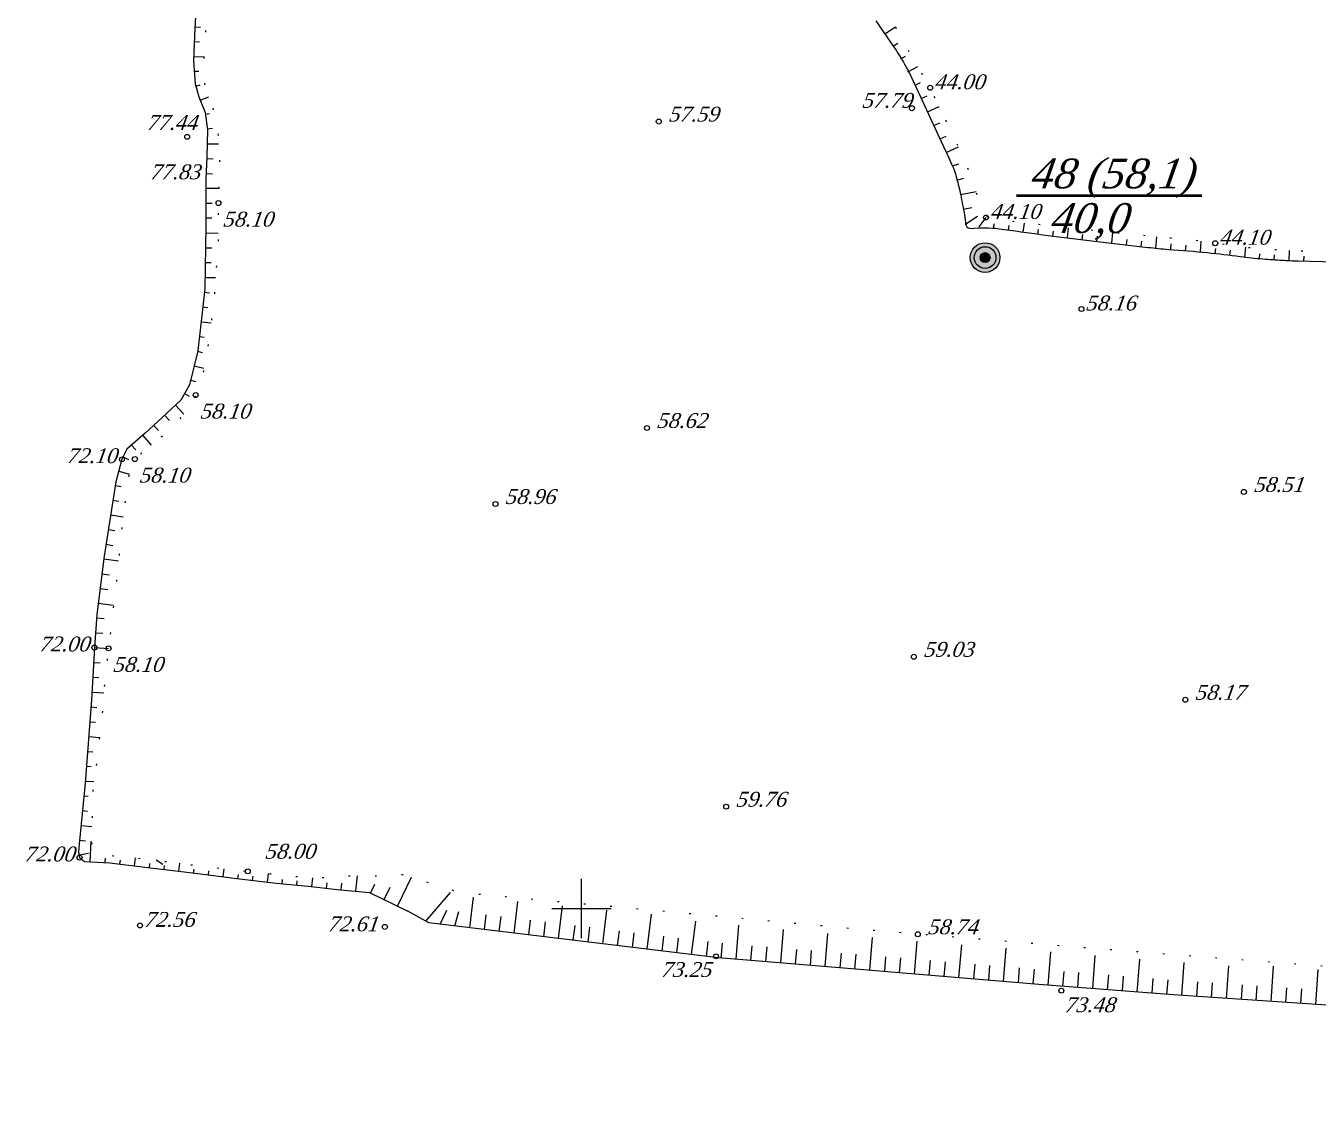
# Model space of a CAD drawing. Header units: millimetres. Extents: x 1400 to 4853, y -623 to 1865.
# Drawn here: x 2866.7 to 2945, y 1541.8 to 1606.8 of the extents above; entities that cross this region are included whole.
import ezdxf

# ---------------------------------------------------------------- set-up
doc = ezdxf.new("R2010")
doc.units = ezdxf.units.MM
doc.linetypes.add('ADOT1', pattern=[1.6, 0.1, -1.5])
for name, color, linetype in [('01_Горизонт_44', 7, 'Continuous'), ('01_Горизонт_58', 7, 'Continuous'), ('01_Горизонт_72', 7, 'Continuous'), ('02_Горизонт_100', 7, 'Continuous'), ('02_Горизонт_112', 7, 'Continuous'), ('кресты', 7, 'Continuous'), ('Скважины', 7, 'Continuous')]:
    doc.layers.add(name, color=color, linetype=linetype)
doc.styles.add('universw', font='timesi.ttf', dxfattribs={"oblique": 10})

msp = doc.modelspace()

# ---------------------------------------------------------------- hatches: boundary and pattern name
at = {"layer": 'Скважины', "linetype": 'Continuous'}
for points in [[(2925.7232, 1592.7279, 1), (2923.9232, 1592.7279, 1)], [(2925.1232, 1592.7279, 1), (2924.5232, 1592.7279, 1)]]:
    msp.add_hatch(color=1, dxfattribs=at).paths.add_polyline_path(points)

# ---------------------------------------------------------------- linework, layer by layer
at = {"layer": '01_Горизонт_44', "linetype": 'Continuous'}
for p, q in [((2918.7523, 1606.2795), (2919.3934, 1606.7152)), ((2920.1488, 1603.9715), (2920.743, 1604.3038)), ((2921.3367, 1601.5487), (2922.0401, 1601.8746)), ((2922.4712, 1599.0986), (2923.2076, 1599.4379)), ((2923.3289, 1596.5475), (2924.2768, 1596.7313)), ((2924.4557, 1594.5944), (2924.8788, 1595.1618)), ((2927.1364, 1594.2766), (2927.2104, 1594.821)), ((2929.8136, 1593.9269), (2929.8855, 1594.5324)), ((2932.4947, 1593.6085), (2932.5701, 1594.2428)), ((2935.1775, 1593.3053), (2935.2371, 1593.9834)), ((2937.8671, 1593.0688), (2937.9242, 1593.7177)), ((2940.551, 1592.7759), (2940.6161, 1593.3513)), ((2943.2414, 1592.5608), (2943.275, 1593.1527))]:
    msp.add_line(p, q, dxfattribs=at)
at = {"layer": '01_Горизонт_44', "color": 250, "linetype": 'Continuous'}
for p, q in [((2919.2582, 1605.5351), (2919.5382, 1605.7254)), ((2919.7094, 1604.757), (2919.9997, 1604.9193)), ((2920.5799, 1603.1818), (2920.9014, 1603.3308)), ((2920.9583, 1602.3652), (2921.3047, 1602.5258)), ((2921.7152, 1600.7321), (2922.0721, 1600.8975)), ((2922.0936, 1599.9155), (2922.4558, 1600.0833)), ((2922.8387, 1598.2776), (2923.23, 1598.3984)), ((2923.104, 1597.4176), (2923.5291, 1597.5488)), ((2923.5002, 1595.664), (2924.0243, 1595.7656)), ((2923.6515, 1594.7771), (2924.3622, 1595.2448)), ((2925.3514, 1594.5071), (2925.3781, 1594.7813)), ((2926.2446, 1594.3979), (2926.2813, 1594.6674)), ((2928.0282, 1594.1553), (2928.0669, 1594.4398)), ((2928.92, 1594.034), (2928.9604, 1594.3309)), ((2930.7073, 1593.8208), (2930.7438, 1594.1283)), ((2931.601, 1593.7147), (2931.6381, 1594.027)), ((2933.3885, 1593.5024), (2933.4267, 1593.8243)), ((2934.2822, 1593.3962), (2934.3218, 1593.7297)), ((2936.074, 1593.2265), (2936.1037, 1593.5641)), ((2936.9705, 1593.1476), (2937.0001, 1593.4839)), ((2938.7625, 1592.9783), (2938.7973, 1593.2862)), ((2939.6568, 1592.8771), (2939.6904, 1593.1749)), ((2941.4453, 1592.6747), (2941.4774, 1592.9583)), ((2942.3429, 1592.6117), (2942.3595, 1592.9049)), ((2944.1404, 1592.5198), (2944.1487, 1592.814))]:
    msp.add_line(p, q, dxfattribs=at)
at = {"layer": '01_Горизонт_44', "color": 0, "linetype": 'ADOT1', "flags": 128}
msp.add_lwpolyline([(2946.6962, 1633.9997), (2947.6251, 1633.5944), (2949.2001, 1633.2319), (2951.0702, 1632.9705), (2954.3679, 1632.6232), (2956.5296, 1632.4685), (2959.2516, 1632.2738), (2960.1991, 1632.1504), (2962.1779, 1631.9706), (2966.723, 1631.8436), (2969.822, 1631.741), (2974.6063, 1631.5161), (2980.3715, 1631.152), (2981.44, 1631.1649), (2982.42, 1631.1767), (2983.2227, 1631.0865), (2985.2796, 1630.7917), (2989.1788, 1630.4364), (2991.8337, 1630.2539), (2993.8961, 1630.1589), (2995.7199, 1630.075), (2998.4317, 1629.7875), (3001.5275, 1629.2646), (3002.0253, 1629.176), (3002.0935, 1628.7944), (3002.026, 1627.9409), (3001.4864, 1625.2988), (3000.3321, 1618.9727), (2998.8607, 1609.1854), (2997.889, 1603.3315), (2997.39, 1599.4843), (2997.0083, 1597.3277), (2996.7566, 1596.7109), (2996.4723, 1596.3376), (2995.8308, 1596.1428), (2994.3614, 1595.9646), (2985.0246, 1595.7288), (2976.5563, 1595.6521), (2974.1496, 1595.568), (2972.2303, 1595.3615), (2970.1979, 1594.1312), (2968.6317, 1593.0678), (2967.484, 1592.3987), (2965.5041, 1592.3702), (2962.8521, 1592.5567), (2959.3266, 1592.6687), (2956.8779, 1592.9394), (2954.0391, 1593.1019), (2949.2049, 1593.017), (2945.9632, 1593.017), (2941.3679, 1593.249), (2937.4557, 1593.7815), (2933.554, 1594.1366), (2927.2144, 1594.8205), (2925.1518, 1595.0883), (2924.7192, 1595.3241), (2924.4664, 1596.1283), (2924.0723, 1597.382), (2923.4945, 1598.8392), (2922.4772, 1600.9622), (2921.4942, 1603.0138), (2919.9623, 1605.6444), (2918.7761, 1607.8772), (2916.6222, 1610.9065), (2914.6804, 1613.3115), (2913.2813, 1614.7951), (2912.2956, 1615.8405), (2911.8936, 1616.3445), (2911.6232, 1617.1844), (2911.7099, 1617.9063), (2912.0433, 1619.4047), (2912.2595, 1620.6012), (2913.9079, 1625.0221), (2914.7643, 1627.4328), (2916.0792, 1631.4203), (2916.4666, 1633.3667), (2916.6821, 1636.7366), (2916.7348, 1638.253), (2916.8244, 1639.1556), (2914.035, 1639.652), (2913.8198, 1643.9544)], dxfattribs=at)
at = {"layer": '01_Горизонт_44', "linetype": 'Continuous', "flags": 128}
msp.add_lwpolyline([(2918.211, 1607.0759), (2919.3482, 1605.4027, -0.0217474), (2919.9416, 1604.4423, -0.0190066), (2920.5289, 1603.2918), (2921.9074, 1600.3172), (2922.3094, 1599.4499, -0.0005545), (2922.5617, 1598.9038, -0.0005459), (2922.8168, 1598.3486, -0.0325813), (2923.0056, 1597.8537, -0.0179723), (2923.2553, 1596.9272, -0.0089766), (2923.3712, 1596.3823, -0.0039837), (2923.6002, 1595.1484, -0.0363809), (2923.6366, 1594.7959, 0.10171), (2923.6661, 1594.6714, 0.3210796), (2923.9723, 1594.4986, -0.0604717), (2925.6707, 1594.476, -0.0013298), (2928.3128, 1594.1123, 0.0053045), (2928.9759, 1594.0264), (2931.2904, 1593.7515), (2934.6772, 1593.3493, 0.0118118), (2935.9603, 1593.2276, -0.0064895), (2938.2977, 1593.0309, -0.0095994), (2940.2808, 1592.7996, 0.0138186), (2941.6599, 1592.6505, 0.0058527), (2942.8269, 1592.5706, 0.0070978), (2943.7906, 1592.5296), (2947.5388, 1592.4237)], format="xyb", dxfattribs=at)
at = {"layer": '01_Горизонт_44', "color": 7, "linetype": 'Continuous'}
for centre in [(2921.4942, 1603.0138), (2924.8776, 1595.1556), (2938.7674, 1593.5966)]:
    msp.add_circle(centre, 0.15, dxfattribs=at)
at = {"layer": '01_Горизонт_58', "color": 250, "linetype": 'Continuous'}
for p, q in [((2876.9505, 1606.7088), (2877.278, 1606.6894)), ((2876.914, 1605.8096), (2877.2279, 1605.7975)), ((2876.908, 1604.0117), (2877.1813, 1604.0288)), ((2876.9945, 1603.1188), (2877.2636, 1603.1994)), ((2877.5766, 1601.4195), (2877.8376, 1601.4522)), ((2877.6888, 1600.5265), (2878.0002, 1600.5656)), ((2877.6575, 1598.7275), (2878.0498, 1598.7094)), ((2877.6161, 1597.8285), (2878.0175, 1597.81)), ((2877.6046, 1596.0288), (2877.9884, 1596.0299)), ((2877.6071, 1595.1288), (2877.9777, 1595.1299)), ((2877.5851, 1593.329), (2877.9678, 1593.3223)), ((2877.5693, 1592.4292), (2877.9196, 1592.423)), ((2877.518, 1590.6307), (2877.8224, 1590.5963)), ((2877.4169, 1589.7364), (2877.7246, 1589.7016)), ((2877.2146, 1587.9478), (2877.511, 1587.9143)), ((2877.1112, 1587.0539), (2877.3849, 1586.9865)), ((2876.6804, 1585.3063), (2876.9761, 1585.2333)), ((2876.3132, 1584.4922), (2876.5912, 1584.3371)), ((2874.4506, 1582.5635), (2874.7377, 1582.255)), ((2875.1095, 1583.1766), (2875.4044, 1582.8596)), ((2873.104, 1581.3695), (2873.3548, 1581.0778)), ((2872.593, 1580.6514), (2872.916, 1580.4964)), ((2872.1125, 1578.9208), (2872.4733, 1578.8647)), ((2871.9741, 1578.0315), (2872.3404, 1577.9745)), ((2871.6971, 1576.253), (2872.0947, 1576.1911)), ((2871.5587, 1575.3637), (2871.9807, 1575.298)), ((2871.3118, 1573.5809), (2871.7691, 1573.523)), ((2871.1988, 1572.688), (2871.6604, 1572.6296)), ((2870.9841, 1570.9011), (2871.4522, 1570.8671)), ((2870.9188, 1570.0035), (2871.368, 1569.9708)), ((2870.8047, 1568.2072), (2871.2012, 1568.1856)), ((2870.7559, 1567.3085), (2871.1262, 1567.2884)), ((2870.6486, 1565.5118), (2871.0008, 1565.4848)), ((2870.5798, 1564.6144), (2870.9247, 1564.588)), ((2870.4421, 1562.8197), (2870.7505, 1562.7961)), ((2870.3733, 1561.9223), (2870.6631, 1561.9001)), ((2870.219, 1560.1291), (2870.4845, 1560.1029)), ((2870.1307, 1559.2334), (2870.4283, 1559.2041)), ((2869.9222, 1556.5492), (2870.4876, 1556.6631)), ((2869.9543, 1557.4421), (2870.3104, 1557.407)), ((2871.5057, 1556.0912), (2871.5179, 1556.3466)), ((2872.4007, 1556.0023), (2872.4283, 1556.2259)), ((2874.1871, 1555.7816), (2874.2174, 1556.0266)), ((2875.0803, 1555.6713), (2875.1103, 1555.9139)), ((2876.8668, 1555.4506), (2876.8962, 1555.6887)), ((2877.76, 1555.3402), (2877.7891, 1555.576)), ((2879.5464, 1555.1196), (2879.5767, 1555.3667)), ((2880.4397, 1555.01), (2880.4707, 1555.2627)), ((2882.2276, 1554.8029), (2882.2507, 1555.0617)), ((2883.124, 1554.7227), (2883.1473, 1554.9825)), ((2884.9131, 1554.527), (2884.954, 1554.8625)), ((2885.8073, 1554.426), (2885.8441, 1554.8398)), ((2887.5934, 1554.242), (2887.8523, 1554.7704)), ((2888.4016, 1553.846), (2888.7698, 1554.5975))]:
    msp.add_line(p, q, dxfattribs=at)
at = {"layer": '01_Горизонт_58', "linetype": 'Continuous'}
for p, q in [((2876.8793, 1604.9103), (2877.4967, 1604.8865)), ((2877.2701, 1602.2627), (2877.7885, 1602.4673)), ((2877.6794, 1599.6272), (2878.3794, 1599.6119)), ((2877.6021, 1596.9288), (2878.3961, 1596.931)), ((2877.6009, 1594.2289), (2878.3452, 1594.2158)), ((2877.5536, 1591.5293), (2878.1912, 1591.5181)), ((2877.3157, 1588.8421), (2877.924, 1588.7733)), ((2876.8958, 1586.1801), (2877.4925, 1586.033)), ((2875.7684, 1583.7896), (2876.2703, 1583.2502)), ((2873.7864, 1581.9563), (2874.2919, 1581.3685)), ((2872.3269, 1579.7938), (2872.9709, 1579.6156)), ((2871.8356, 1577.1423), (2872.5986, 1577.0235)), ((2871.4248, 1574.4738), (2872.3158, 1574.361)), ((2871.0858, 1571.7951), (2872.0175, 1571.6772)), ((2870.8535, 1569.1059), (2871.7103, 1569.0593)), ((2870.707, 1566.4098), (2871.4254, 1566.3708)), ((2870.5109, 1563.7171), (2871.1643, 1563.667)), ((2870.3045, 1561.025), (2870.8105, 1560.9862)), ((2870.0425, 1558.3377), (2870.6944, 1558.2735)), ((2870.6067, 1556.1343), (2870.6662, 1557.3735)), ((2873.2939, 1555.892), (2873.3522, 1556.3639)), ((2875.9736, 1555.5609), (2876.0329, 1556.0417)), ((2878.6532, 1555.2299), (2878.7128, 1555.7122)), ((2881.333, 1554.9004), (2881.3964, 1555.4169)), ((2884.0197, 1554.6359), (2884.0847, 1555.1683)), ((2886.7038, 1554.3464), (2886.7862, 1555.2741)), ((2889.2098, 1553.45), (2890.0679, 1555.2015))]:
    msp.add_line(p, q, dxfattribs=at)
at = {"layer": '01_Горизонт_58', "color": 0, "linetype": 'Continuous'}
for p, q in [((2890.9283, 1552.543), (2892.4305, 1554.2762)), ((2893.5925, 1552.1374), (2893.8155, 1553.9819)), ((2896.2826, 1551.8121), (2896.5138, 1553.7239)), ((2891.7991, 1552.3542), (2892.2076, 1553.2114)), ((2892.6958, 1552.2458), (2892.9368, 1553.1232)), ((2894.4892, 1552.029), (2894.5973, 1552.9225)), ((2895.3859, 1551.9205), (2895.494, 1552.814)), ((2898.9728, 1551.4869), (2899.2121, 1553.4666)), ((2901.6629, 1551.1616), (2901.9108, 1553.2115)), ((2904.353, 1550.8363), (2904.6094, 1552.9565)), ((2897.1794, 1551.7037), (2897.2874, 1552.5972)), ((2898.0761, 1551.5953), (2898.1841, 1552.4888)), ((2899.8695, 1551.3784), (2899.9775, 1552.2719)), ((2900.7662, 1551.27), (2900.8742, 1552.1635)), ((2907.0432, 1550.5111), (2907.287, 1552.5279)), ((2909.7375, 1550.227), (2909.9063, 1552.2879)), ((2912.4381, 1550.0058), (2912.6049, 1552.0408)), ((2902.5596, 1551.0532), (2902.6676, 1551.9467)), ((2903.4563, 1550.9447), (2903.5644, 1551.8382)), ((2905.2497, 1550.7279), (2905.3578, 1551.6214)), ((2906.1465, 1550.6195), (2906.2545, 1551.513)), ((2907.9399, 1550.4026), (2908.0479, 1551.2961)), ((2908.8373, 1550.3008), (2908.9107, 1551.1978)), ((2915.1388, 1549.7845), (2915.3034, 1551.7937)), ((2917.8393, 1549.5607), (2918.0054, 1551.555)), ((2920.5397, 1549.3358), (2920.7061, 1551.3337)), ((2910.6377, 1550.1533), (2910.7112, 1551.0503)), ((2911.5379, 1550.0795), (2911.6114, 1550.9765)), ((2913.3384, 1549.932), (2913.4119, 1550.829)), ((2914.2386, 1549.8582), (2914.3121, 1550.7552)), ((2916.039, 1549.7107), (2916.1137, 1550.6075)), ((2916.9392, 1549.6357), (2917.0139, 1550.5326)), ((2923.24, 1549.1108), (2923.4068, 1551.1124)), ((2925.9404, 1548.8859), (2926.1074, 1550.8911)), ((2928.641, 1548.6634), (2928.7991, 1550.6705)), ((2931.3423, 1548.4506), (2931.4998, 1550.4492)), ((2918.7394, 1549.4857), (2918.8141, 1550.3826)), ((2919.6395, 1549.4107), (2919.7142, 1550.3076)), ((2921.4398, 1549.2608), (2921.5145, 1550.1577)), ((2922.3399, 1549.1858), (2922.4146, 1550.0827)), ((2924.1401, 1549.0358), (2924.2149, 1549.9327)), ((2925.0403, 1548.9609), (2925.115, 1549.8577)), ((2926.8405, 1548.8109), (2926.9152, 1549.7078)), ((2927.7406, 1548.7359), (2927.8153, 1549.6328)), ((2934.0437, 1548.2378), (2934.2014, 1550.2396)), ((2936.7455, 1548.0311), (2936.8799, 1550.0349)), ((2939.4491, 1547.8497), (2939.5818, 1549.8285)), ((2942.1527, 1547.6683), (2942.296, 1549.8038)), ((2929.5414, 1548.5925), (2929.6121, 1549.4897)), ((2930.4419, 1548.5215), (2930.5126, 1549.4188)), ((2932.2428, 1548.3796), (2932.3135, 1549.2769)), ((2933.1432, 1548.3087), (2933.2139, 1549.2059)), ((2934.9441, 1548.1668), (2935.0148, 1549.064)), ((2935.8446, 1548.0959), (2935.9153, 1548.9931)), ((2937.6467, 1547.9706), (2937.7069, 1548.8686)), ((2944.8564, 1547.487), (2944.9981, 1549.5999)), ((2938.5479, 1547.9102), (2938.6081, 1548.8081)), ((2940.3503, 1547.7892), (2940.4106, 1548.6872)), ((2941.2515, 1547.7288), (2941.3118, 1548.6268)), ((2943.054, 1547.6079), (2943.1142, 1548.5059)), ((2943.9552, 1547.5474), (2944.0154, 1548.4454))]:
    msp.add_line(p, q, dxfattribs=at)
at = {"layer": '01_Горизонт_58', "color": 0, "linetype": 'ADOT1', "flags": 128}
for points in [[(2904.3448, 1678.8515), (2903.2948, 1678.1876), (2900.6837, 1677.1115), (2897.8572, 1676.2237), (2894.2882, 1675.2225), (2890.7502, 1674.2299), (2888.3676, 1673.572), (2886.5178, 1673.0613), (2884.7851, 1672.6273), (2883.9719, 1672.4236), (2883.6796, 1672.3092), (2883.5327, 1671.6351), (2882.5617, 1665.942), (2882.15, 1662.8749), (2881.75, 1659.4113), (2881.1012, 1655.1549), (2880.9527, 1652.7117), (2880.7318, 1648.5803), (2880.5619, 1645.4024), (2880.5233, 1642.229), (2880.5903, 1640.3358), (2880.6594, 1638.3822), (2880.6871, 1637.4092), (2880.4513, 1635.3143), (2880.1483, 1631.7652), (2879.8299, 1627.3565), (2879.6488, 1624.848), (2879.6251, 1622.0719), (2879.5663, 1620.4854), (2879.5073, 1618.8954), (2879.4019, 1617.5285), (2878.888, 1615.7088), (2878.3605, 1613.0504), (2877.9881, 1611.1739), (2877.7553, 1608.4348), (2877.5585, 1606.119), (2877.4485, 1603.925), (2877.546, 1603.1778), (2878.0227, 1601.781), (2878.3071, 1600.6704), (2878.3643, 1599.8328), (2878.4427, 1598.6838), (2878.3896, 1596.6857), (2878.3413, 1594.8692), (2878.3518, 1593.1058), (2878.2807, 1592.5082), (2878.2037, 1591.8615), (2878.1721, 1590.9909), (2878.0007, 1589.3674), (2877.816, 1587.9367), (2877.5823, 1586.4269), (2877.3281, 1585.3123), (2876.9912, 1584.4012), (2876.5281, 1583.5696), (2875.5563, 1582.3655), (2874.0823, 1581.2033), (2873.3066, 1580.5245), (2872.9397, 1579.5309), (2872.7221, 1578.0435), (2872.5003, 1576.211), (2872.226, 1573.4618), (2872.0128, 1571.6366), (2871.7793, 1569.6083), (2871.5164, 1567.5171), (2871.307, 1564.8781), (2871.0651, 1562.8244), (2870.8984, 1561.4183), (2870.7764, 1560.8187), (2870.7396, 1559.7836), (2870.7081, 1558.3985), (2870.6202, 1557.5955), (2870.7172, 1557.1271), (2871.1296, 1556.6973), (2871.9816, 1556.4946), (2874.0373, 1556.2986), (2877.8841, 1555.8034), (2880.1512, 1555.5539), (2882.4652, 1555.2994), (2884.2758, 1555.1528), (2886.2148, 1555.2745), (2887.5915, 1555.2735), (2889.5363, 1555.3685), (2893.071, 1554.2582)], [(2964.3381, 1547.7069), (2953.6081, 1548.9891), (2946.363, 1549.7315), (2932.1145, 1550.8203), (2917.1306, 1552.0481), (2898.5963, 1553.7454), (2893.071, 1554.2582)]]:
    msp.add_lwpolyline(points, dxfattribs=at)
at = {"layer": '01_Горизонт_58', "linetype": 'Continuous', "flags": 128}
msp.add_lwpolyline([(2877.1715, 1610.4393), (2876.9452, 1606.6188), (2876.8688, 1604.6383), (2876.9558, 1603.2481), (2877.1898, 1602.4661), (2877.5644, 1601.517), (2877.6976, 1600.457), (2877.6616, 1598.8156), (2877.6006, 1597.4904), (2877.6084, 1594.6576), (2877.5414, 1590.8376), (2877.1154, 1587.071), (2876.6115, 1585.0268), (2876.0861, 1584.0853), (2874.9697, 1583.0465), (2873.9394, 1582.0879), (2872.8207, 1581.1259), (2872.525, 1580.5097), (2872.1474, 1579.1451), (2871.4451, 1574.6342), (2870.9995, 1571.113), (2870.8536, 1569.1077), (2870.6817, 1565.9434), (2870.2949, 1560.8997), (2869.9295, 1557.1904), (2869.8847, 1556.7355), (2869.9549, 1556.387), (2870.2512, 1556.1514), (2871.7934, 1556.0774), (2873.7537, 1555.8352), (2876.9682, 1555.4381), (2879.4928, 1555.1262), (2881.8577, 1554.836), (2883.8164, 1554.6607), (2885.5648, 1554.4475), (2887.5301, 1554.273), (2889.8405, 1553.141)], dxfattribs=at)
at = {"layer": '01_Горизонт_58', "color": 0, "linetype": 'Continuous', "flags": 128}
msp.add_lwpolyline([(2966.688, 1545.1116), (2950.6303, 1547.0997), (2936.2181, 1548.0664), (2928.0836, 1548.7073), (2915.9992, 1549.714), (2908.6662, 1550.3148), (2891.1228, 1552.436), (2889.8405, 1553.141)], dxfattribs=at)
at = {"layer": '01_Горизонт_58', "color": 7, "linetype": 'Continuous'}
for centre in [(2920.3903, 1601.7747), (2905.0513, 1600.9677), (2878.3722, 1596.0309), (2930.6598, 1589.6142), (2876.9912, 1584.4012), (2904.3373, 1582.4097), (2873.3066, 1580.5245), (2940.5053, 1578.5337), (2895.1513, 1577.8047), (2871.7103, 1569.0593), (2920.5043, 1568.5497), (2936.9563, 1565.9487), (2909.1343, 1559.4717), (2880.1512, 1555.5539), (2888.4553, 1552.1907), (2920.7473, 1551.7437), (2908.5163, 1550.4057), (2929.4413, 1548.3297)]:
    msp.add_circle(centre, 0.15, dxfattribs=at)
at = {"layer": '01_Горизонт_72', "linetype": 'Continuous'}
msp.add_line((2874.6057, 1556.257), (2875.0023, 1555.9866), dxfattribs=at)
at = {"layer": '01_Горизонт_72', "color": 7, "linetype": 'Continuous'}
for centre in [(2876.4763, 1600.0437), (2872.525, 1580.5097), (2870.8535, 1569.1059), (2869.9549, 1556.387), (2873.6175, 1552.2788)]:
    msp.add_circle(centre, 0.15, dxfattribs=at)
at = {"layer": '02_Горизонт_100', "color": 0, "linetype": 'Continuous', "flags": 128}
msp.add_lwpolyline([(2981.5035, 1516.9092, -0.0000069), (2978.0478, 1515.772, 0.0000317)], format="xyb", dxfattribs=at)
at = {"layer": '02_Горизонт_112', "color": 0, "linetype": 'Continuous', "flags": 128}
msp.add_lwpolyline([(2981.5035, 1516.9092, -0.0000069), (2978.0478, 1515.772, 0.0000317)], format="xyb", dxfattribs=at)
at = {"layer": 'кресты', "color": 3, "linetype": 'Continuous'}
for p, q in [((2900.3623, 1551.5067), (2900.3623, 1555.1067)), ((2898.5623, 1553.3067), (2902.1623, 1553.3067))]:
    msp.add_line(p, q, dxfattribs=at)
at = {"layer": 'Скважины', "color": 0, "linetype": 'Continuous', "lineweight": 50}
msp.add_line((2926.7302, 1596.4794), (2937.9493, 1596.4774), dxfattribs=at)
at = {"layer": 'Скважины', "color": 1, "linetype": 'Continuous'}
for centre, radius in [((2924.8232, 1592.7279), 0.9), ((2924.8232, 1592.7279), 0.66), ((2924.8232, 1592.7279), 0.3), ((2924.8282, 1592.6877), 0.15), ((2924.9532, 1592.7028), 0.15)]:
    msp.add_circle(centre, radius, dxfattribs=at)
at = {"layer": 'Скважины', "color": 1}
msp.add_circle((2924.8282, 1592.6877), 0.15, dxfattribs=at)

# ---------------------------------------------------------------- texts
at = {"layer": '01_Горизонт_44', "color": 7, "linetype": 'Continuous', "style": 'universw', "oblique": 10}
for s, p in [('44.00', (2921.7627, 1602.9271)), ('44.10', (2925.1462, 1595.0689)), ('44.10', (2939.0359, 1593.5099))]:
    msp.add_text(s, height=0.9, dxfattribs=at).set_placement(p)
at = {"layer": '01_Горизонт_58', "color": 7, "linetype": 'Continuous', "style": 'universw', "oblique": 10}
for s, p in [('57.79', (2917.3694, 1601.8016)), ('57.59', (2905.6513, 1600.9677)), ('58.10', (2878.645, 1594.6078)), ('58.16', (2930.9283, 1589.5275)), ('58.10', (2877.2641, 1582.9781)), ('58.62', (2904.9373, 1582.4097)), ('58.10', (2873.5795, 1579.1014)), ('58.51', (2941.1053, 1578.5337)), ('58.96', (2895.7513, 1577.8047)), ('59.03', (2921.1043, 1568.5497)), ('58.10', (2871.9831, 1567.6362)), ('58.17', (2937.5563, 1565.9487)), ('59.76', (2909.7343, 1559.4717)), ('58.00', (2881.193, 1556.319)), ('58.74', (2921.3473, 1551.7437)), ('73.25', (2905.1989, 1549.1598)), ('73.48', (2929.653, 1547.0229))]:
    msp.add_text(s, height=0.9, dxfattribs=at).set_placement(p)
at = {"layer": '01_Горизонт_72', "color": 7, "linetype": 'Continuous', "style": 'universw', "oblique": 10}
for s, p in [('77.44', (2874.0496, 1600.4596)), ('77.83', (2874.2405, 1597.4705)), ('72.10', (2869.1908, 1580.2779)), ('72.00', (2867.5194, 1568.8741)), ('72.00', (2866.6208, 1556.1552)), ('72.56', (2873.886, 1552.1922)), ('72.61', (2885.0099, 1551.9238))]:
    msp.add_text(s, height=0.9, dxfattribs=at).set_placement(p)
at = {"layer": 'Скважины', "color": 7, "style": 'universw', "oblique": 10}
for s, p in [(' 48 (58,1)', (2926.8796, 1596.923)), ('40,0', (2928.7412, 1594.2223))]:
    msp.add_text(s, height=1.8, dxfattribs=at).set_placement(p)

doc.saveas('drawing.dxf')
